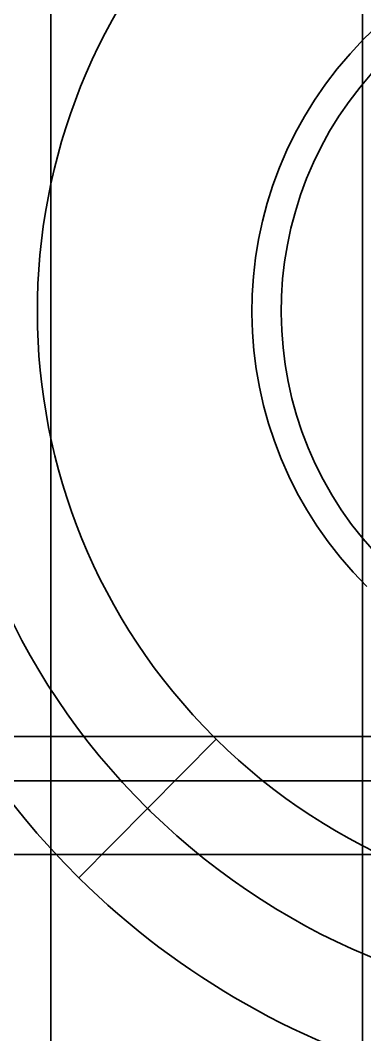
# Model space of a CAD drawing. Header units: millimetres. Extents: x -180 to 3623, y 0 to 2194.
# Drawn here: x 101.14 to 111.73, y 92.75 to 123.94 of the extents above; entities that cross this region are included whole.
import ezdxf

# ---------------------------------------------------------------- set-up
doc = ezdxf.new("R2010")
doc.units = ezdxf.units.MM

# ---------------------------------------------------------------- blocks, each defined once
blk = doc.blocks.new('Drawing View2')
at = {"color": 7, "linetype": 'Continuous', "lineweight": 35}
for p, q in [((-128.4, -278), (-128.4, 202)), ((-128.4, -278), (-128.4, 202)), ((-137.986, -75), (-137.986, -276.062)), ((-137.986, -75), (-137.986, -276.062)), ((-79.9, -236.08), (-159.9, -236.08)), ((-79.9, -236.08), (-159.9, -236.08)), ((-132.903, -236.159), (-137.121, -240.427)), ((-79.9, -237.441), (-159.9, -237.441)), ((-137.121, -240.427), (-135.012, -238.293)), ((-79.9, -239.711), (-159.9, -239.711))]:
    blk.add_line(p, q, dxfattribs=at)
for radius, start, end in [(24.5, 45.3415, 225.3415), (24.5, 45.3415, 225.3415), (21.5, 45.7007, 225.3415), (18.5, 45.3415, 225.0887), (24.5, 225.3415, 45.3415), (24.5, 225.3415, 45.3415), (21.5, 225.7007, 45.3415), (18.5, 225.3415, 45.0887), (11.9, 45.3415, 225.3415), (11, 45.3415, 225.3415), (11, 45.3415, 225.3415), (18.5, 225.0887, 225.3415), (21.5, 225.3415, 225.7007)]:
    blk.add_arc((-119.9, -223), radius, start, end, dxfattribs=at)

msp = doc.modelspace()

# ---------------------------------------------------------------- block references
at = {"color": 7, "linetype": 'Continuous', "lineweight": 35}
msp.add_blockref('Drawing View2', (240.063, 338), dxfattribs=at)

doc.saveas('drawing.dxf')
